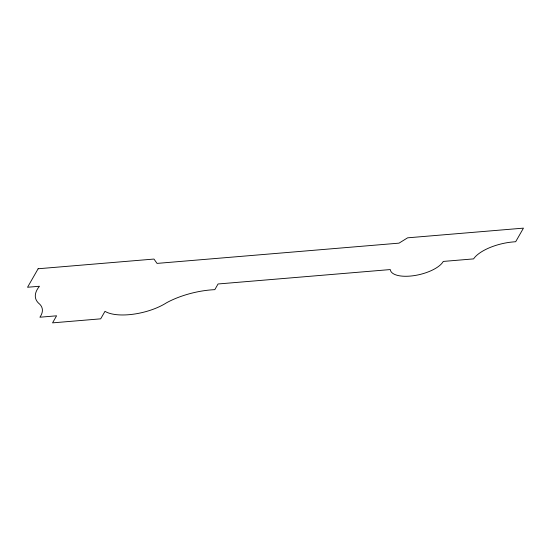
<?xml version="1.0" encoding="UTF-8"?>
<svg xmlns="http://www.w3.org/2000/svg" width="551" height="551" viewBox="0 0 551 551"><rect width="100%" height="100%" fill="white"/><g stroke="black" fill="none" stroke-linecap="round" stroke-linejoin="round"><path stroke-width="0.83" d="M38.129 268.757L27.55 287.25L39.465 286.258A56.044 22.619 -13.5 0 0 39.569 304.042A48.64 19.629 -13.5 0 1 39.913 317.211L56.588 315.813L52.552 322.865L100.688 318.836L104.986 311.329A39.162 15.807 -13.5 0 0 166.512 302.795A50.54 20.394 -13.5 0 1 214.814 289.654L218.058 283.979L390.28 269.563A27.605 11.137 -13.5 0 0 414.324 275.59A27.605 11.137 -13.5 0 0 443.273 261.429L473.598 258.887A33.37 13.465 -13.5 0 1 512.912 241.951L515.681 241.717L523.45 228.135L407.616 237.825L399.02 243.143L157.042 263.399L153.963 259.06L38.129 268.757"/></g></svg>
